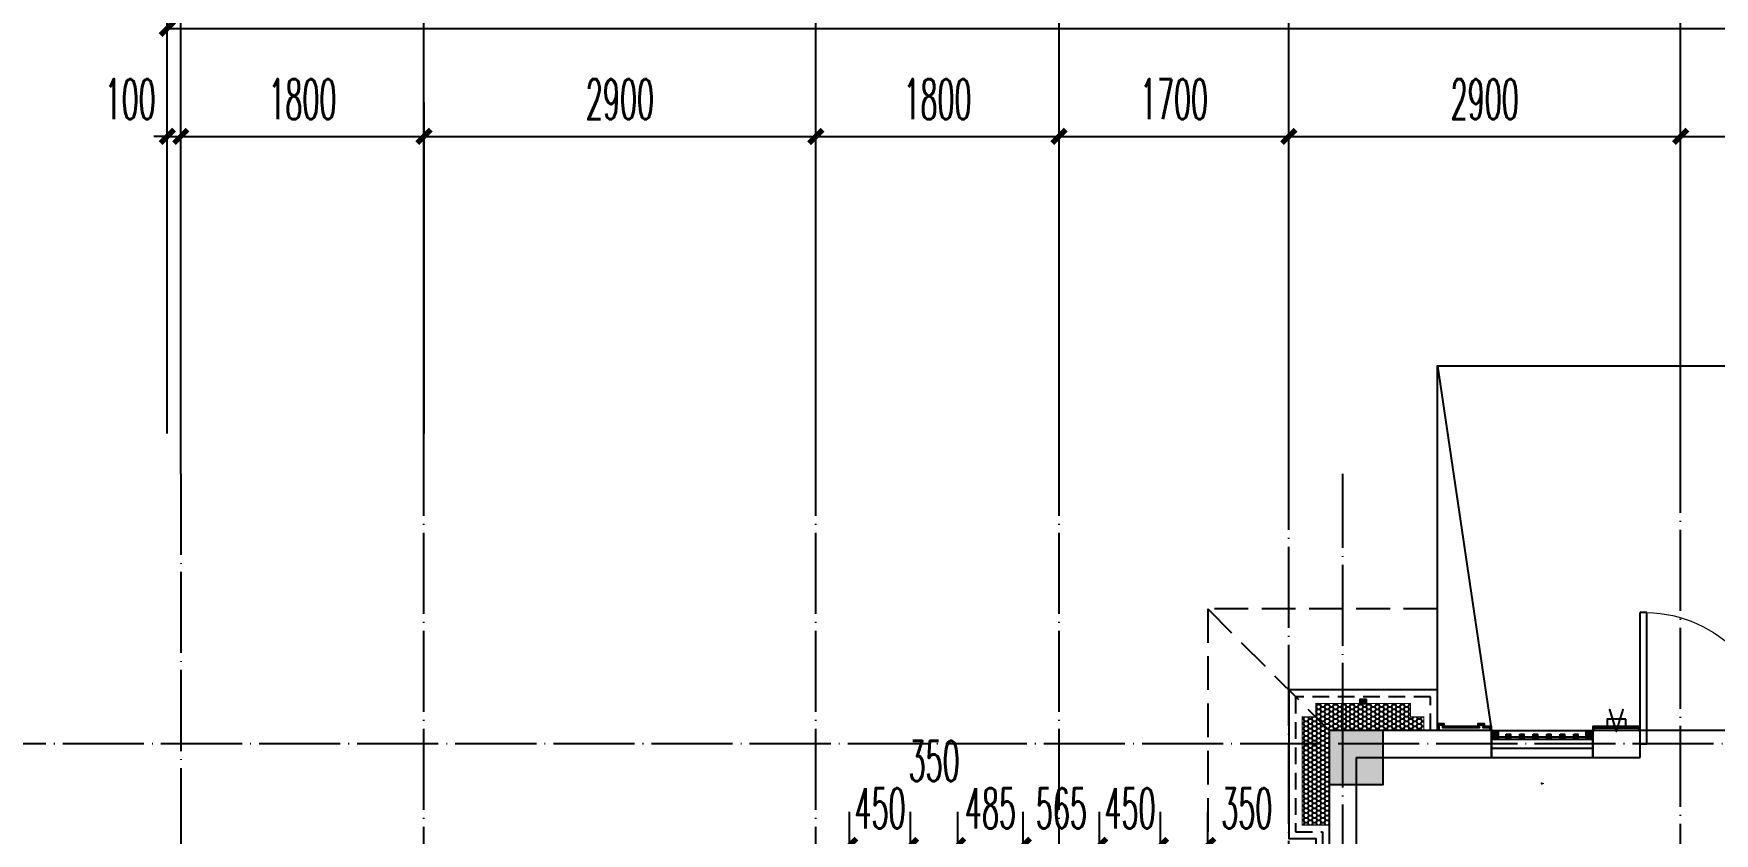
# Model space of a CAD drawing. Extents: x 27938 to 1507990, y 110129 to 923079.
# Drawn here: x 826828 to 839267, y 687495 to 693418 of the extents above; entities that cross this region are included whole.
import ezdxf

# ---------------------------------------------------------------- set-up
doc = ezdxf.new("R2010")
doc.units = 0
doc.header["$LTSCALE"] = 1000
doc.header["$MEASUREMENT"] = 0
for name, pattern in [('DASH', [0.35, 0.25, -0.1]), ('DOTE', [2.42, 2, -0.2, 0.02, -0.2]), ('HIDDEN', [0.375, 0.25, -0.125])]:
    doc.linetypes.add(name, pattern=pattern)
for name, color, linetype in [('A-EQPM-MECH', 191, 'Continuous'), ('AXIS', 3, 'Continuous'), ('DOTE', 1, 'Continuous'), ('PUB_HATCH', 8, 'Continuous'), ('PUB_TEXT', 4, 'Continuous'), ('TWT_DIM', 3, 'Continuous'), ('WALL', 9, 'Continuous'), ('WINDOW', 4, 'Continuous'), ('WINDOW_TEXT', 7, 'Continuous'), ('修改标示', 212, 'Continuous'), ('卫生间', 6, 'Continuous'), ('看线', 251, 'Continuous'), ('立面', 73, 'Continuous'), ('立面-看线', 251, 'Continuous'), ('铝合金', 144, 'Continuous')]:
    doc.layers.add(name, color=color, linetype=linetype)
doc.styles.add('_TCH_DIM_T3', font='SIMPLEX.shx', dxfattribs={"width": 0.494118, "bigfont": 'GBCBIG.shx'})
doc.styles.add('_TCH_WINDOW', font='SIMPLEX.shx', dxfattribs={"width": 0.7, "height": 3.5, "bigfont": 'GBCBIG.shx'})
doc.styles.get("Standard").update_dxf_attribs({"font": 'gbenor.shx', "bigfont": 'gbcbig.shx'})
doc.dimstyles.new('_TCH_ARCH&&100', dxfattribs={"dimtxt": 297.5, "dimasz": 100, "dimexe": 250, "dimexo": 300, "dimgap": 126.25, "dimtad": 1, "dimdec": 0, "dimzin": 0, "dimdsep": 46, "dimtxsty": '_TCH_DIM_T3', "dimblk": 'ARCHTICK', "dimcen": 0.09, "dimclrt": 4, "dimazin": 2, "dimtfac": 1, "dimtdec": 0, "dimtix": 1, "dimtmove": 2, "dimatfit": 3, "dimfxl": 100, "dimtolj": 1, "dimtzin": 0, "dimarcsym": 0})
doc.dimstyles.new('_TWT_ARCH&&100', dxfattribs={"dimtxt": 297.5, "dimasz": 100, "dimexe": 250, "dimexo": 300, "dimgap": 126.25, "dimtad": 1, "dimdec": 0, "dimzin": 0, "dimdsep": 46, "dimtxsty": '_TCH_DIM_T3', "dimblk": 'ARCHTICK', "dimcen": 0.09, "dimclrt": 7, "dimazin": 2, "dimtfac": 1, "dimtdec": 0, "dimtix": 1, "dimtmove": 2, "dimatfit": 3, "dimfxl": 1, "dimtolj": 1, "dimtzin": 0, "dimarcsym": 0})

# ---------------------------------------------------------------- blocks, each defined once
blk = doc.blocks.new('A$C148B7D8E')
at = {"layer": '卫生间', "color": 159, "linetype": 'DASH', "true_color": 0x22346e}
blk.add_line((7700, 15400), (8600, 14500), dxfattribs=at)
blk.add_lwpolyline([(9400, 15400), (7700, 15400), (7700, 10800), (7300, 10800), (7300, 10000), (900, 10000), (900, 9000), (-900, 9000), (-900, -900), (1750, -900), (1750, -2100), (23450, -2100), (23450, -900), (25100, -900)], dxfattribs=at)
blk = doc.blocks.new('A$C7D502F78')
at = {"layer": '修改标示', "ltscale": 2}
blk.add_lwpolyline([(-151, 197), (-11, 197), (-11, 142), (-151, 142)], close=True, dxfattribs=at)
at = {"layer": 'PUB_TEXT'}
blk.add_text('V', height=175, dxfattribs=at).set_placement((-147, 99))
blk = doc.blocks.new('A$C028C60F5')
at = {"color": 0}
blk.add_lwpolyline([(400, 0), (0, 0), (0, -400), (400, -400)], close=True, dxfattribs=at)
at = {"layer": 'PUB_HATCH', "color": 0}
blk.add_solid([(0, -400), (400, -400), (0, 0), (400, 0)], dxfattribs=at)
blk = doc.blocks.new('A$C3EFA6995')
for p in [(9700, 100), (9700, -2400), (15900, -2400)]:
    blk.add_blockref('A$C028C60F5', p)
at = {"xscale": -1}
blk.add_blockref('A$C028C60F5', (16300, 100), dxfattribs=at)
blk = doc.blocks.new('_ArchTick')
at = {"color": 0, "linetype": 'ByBlock', "const_width": 0.4}
blk.add_lwpolyline([(-0.5, -0.5), (0.5, 0.5)], dxfattribs=at)
blk = doc.blocks.new('*D735')
at = {"layer": 'Defpoints', "color": 0}
for p in [(835517, 687406), (835167, 685207), (835517, 685207)]:
    blk.add_point(p, dxfattribs=at)
at = {"layer": 'TWT_DIM', "color": 0, "lineweight": -2}
for p, q in [((835167, 685507), (835167, 687656)), ((835517, 685507), (835517, 687656)), ((835167, 687406), (835517, 687406))]:
    blk.add_line(p, q, dxfattribs=at)
at = {"layer": 'TWT_DIM', "color": 0, "lineweight": -2, "xscale": 100, "yscale": 100, "zscale": 100, "rotation": 180}
blk.add_blockref('_ArchTick', (835167, 687406), dxfattribs=at)
at = {"layer": 'TWT_DIM', "color": 0, "lineweight": -2, "xscale": 100, "yscale": 100, "zscale": 100}
blk.add_blockref('_ArchTick', (835517, 687406), dxfattribs=at)
at = {"layer": 'TWT_DIM', "color": 7, "insert": (835806, 687681), "char_height": 297.5, "attachment_point": 5, "style": '_TCH_DIM_T3'}
blk.add_mtext('\\A1;350', dxfattribs=at)
blk = doc.blocks.new('*D736')
at = {"layer": 'Defpoints', "color": 0}
for p in [(835167, 687406), (834717, 685207), (835167, 685207)]:
    blk.add_point(p, dxfattribs=at)
at = {"layer": 'TWT_DIM', "color": 0, "lineweight": -2}
for p, q in [((834717, 685507), (834717, 687656)), ((835167, 685507), (835167, 687656)), ((834717, 687406), (834617, 687406)), ((834717, 687406), (835167, 687406)), ((835167, 687406), (835267, 687406))]:
    blk.add_line(p, q, dxfattribs=at)
at = {"layer": 'TWT_DIM', "color": 0, "lineweight": -2, "xscale": 100, "yscale": 100, "zscale": 100}
blk.add_blockref('_ArchTick', (834717, 687406), dxfattribs=at)
at = {"layer": 'TWT_DIM', "color": 0, "lineweight": -2, "xscale": 100, "yscale": 100, "zscale": 100, "rotation": 180}
blk.add_blockref('_ArchTick', (835167, 687406), dxfattribs=at)
at = {"layer": 'TWT_DIM', "color": 7, "insert": (834942, 687681), "char_height": 297.5, "attachment_point": 5, "style": '_TCH_DIM_T3'}
blk.add_mtext('\\A1;450', dxfattribs=at)
blk = doc.blocks.new('*D737')
at = {"layer": 'Defpoints', "color": 0}
for p in [(834717, 687406), (834152, 685207), (834717, 685207)]:
    blk.add_point(p, dxfattribs=at)
at = {"layer": 'TWT_DIM', "color": 0, "lineweight": -2}
for p, q in [((834152, 685507), (834152, 687656)), ((834717, 685507), (834717, 687656)), ((834152, 687406), (834052, 687406)), ((834152, 687406), (834717, 687406)), ((834717, 687406), (834817, 687406))]:
    blk.add_line(p, q, dxfattribs=at)
at = {"layer": 'TWT_DIM', "color": 0, "lineweight": -2, "xscale": 100, "yscale": 100, "zscale": 100}
blk.add_blockref('_ArchTick', (834152, 687406), dxfattribs=at)
at = {"layer": 'TWT_DIM', "color": 0, "lineweight": -2, "xscale": 100, "yscale": 100, "zscale": 100, "rotation": 180}
blk.add_blockref('_ArchTick', (834717, 687406), dxfattribs=at)
at = {"layer": 'TWT_DIM', "color": 7, "insert": (834434, 687681), "char_height": 297.5, "attachment_point": 5, "style": '_TCH_DIM_T3'}
blk.add_mtext('\\A1;565', dxfattribs=at)
blk = doc.blocks.new('*D738')
at = {"layer": 'Defpoints', "color": 0}
for p in [(834152, 687406), (833667, 685207), (834152, 685207)]:
    blk.add_point(p, dxfattribs=at)
at = {"layer": 'TWT_DIM', "color": 0, "lineweight": -2}
for p, q in [((833667, 685507), (833667, 687656)), ((834152, 685507), (834152, 687656)), ((833667, 687406), (833567, 687406)), ((833667, 687406), (834152, 687406)), ((834152, 687406), (834252, 687406))]:
    blk.add_line(p, q, dxfattribs=at)
at = {"layer": 'TWT_DIM', "color": 0, "lineweight": -2, "xscale": 100, "yscale": 100, "zscale": 100}
blk.add_blockref('_ArchTick', (833667, 687406), dxfattribs=at)
at = {"layer": 'TWT_DIM', "color": 0, "lineweight": -2, "xscale": 100, "yscale": 100, "zscale": 100, "rotation": 180}
blk.add_blockref('_ArchTick', (834152, 687406), dxfattribs=at)
at = {"layer": 'TWT_DIM', "color": 7, "insert": (833909, 687681), "char_height": 297.5, "attachment_point": 5, "style": '_TCH_DIM_T3'}
blk.add_mtext('\\A1;485', dxfattribs=at)
blk = doc.blocks.new('*D739')
at = {"layer": 'Defpoints', "color": 0}
for p in [(833667, 687406), (833317, 685207), (833667, 685207)]:
    blk.add_point(p, dxfattribs=at)
at = {"layer": 'TWT_DIM', "color": 0, "lineweight": -2}
for p, q in [((833317, 685507), (833317, 687656)), ((833667, 685507), (833667, 687656)), ((833317, 687406), (833667, 687406))]:
    blk.add_line(p, q, dxfattribs=at)
at = {"layer": 'TWT_DIM', "color": 0, "lineweight": -2, "xscale": 100, "yscale": 100, "zscale": 100, "rotation": 180}
blk.add_blockref('_ArchTick', (833317, 687406), dxfattribs=at)
at = {"layer": 'TWT_DIM', "color": 0, "lineweight": -2, "xscale": 100, "yscale": 100, "zscale": 100}
blk.add_blockref('_ArchTick', (833667, 687406), dxfattribs=at)
at = {"layer": 'TWT_DIM', "color": 7, "insert": (833492, 688031), "char_height": 297.5, "attachment_point": 5, "style": '_TCH_DIM_T3'}
blk.add_mtext('\\A1;350', dxfattribs=at)
blk = doc.blocks.new('*D740')
at = {"layer": 'Defpoints', "color": 0}
for p in [(833317, 687406), (832867, 685207), (833317, 685207)]:
    blk.add_point(p, dxfattribs=at)
at = {"layer": 'TWT_DIM', "color": 0, "lineweight": -2}
for p, q in [((832867, 685507), (832867, 687656)), ((833317, 685507), (833317, 687656)), ((832867, 687406), (832767, 687406)), ((832867, 687406), (833317, 687406)), ((833317, 687406), (833417, 687406))]:
    blk.add_line(p, q, dxfattribs=at)
at = {"layer": 'TWT_DIM', "color": 0, "lineweight": -2, "xscale": 100, "yscale": 100, "zscale": 100}
blk.add_blockref('_ArchTick', (832867, 687406), dxfattribs=at)
at = {"layer": 'TWT_DIM', "color": 0, "lineweight": -2, "xscale": 100, "yscale": 100, "zscale": 100, "rotation": 180}
blk.add_blockref('_ArchTick', (833317, 687406), dxfattribs=at)
at = {"layer": 'TWT_DIM', "color": 7, "insert": (833092, 687681), "char_height": 297.5, "attachment_point": 5, "style": '_TCH_DIM_T3'}
blk.add_mtext('\\A1;450', dxfattribs=at)
blk = doc.blocks.new('*D947')
at = {"layer": 'AXIS', "color": 0, "lineweight": -2}
for p, q in [((827817, 690457), (827817, 692907)), ((827917, 690457), (827917, 692907)), ((827817, 692657), (827717, 692657)), ((827817, 692657), (827917, 692657)), ((827917, 692657), (828017, 692657))]:
    blk.add_line(p, q, dxfattribs=at)
at = {"layer": 'Defpoints', "color": 0}
for p in [(827917, 692657), (827817, 690157), (827917, 690157)]:
    blk.add_point(p, dxfattribs=at)
at = {"layer": 'AXIS', "color": 0, "lineweight": -2, "xscale": 100, "yscale": 100, "zscale": 100}
blk.add_blockref('_ArchTick', (827817, 692657), dxfattribs=at)
at = {"layer": 'AXIS', "color": 0, "lineweight": -2, "xscale": 100, "yscale": 100, "zscale": 100, "rotation": 180}
blk.add_blockref('_ArchTick', (827917, 692657), dxfattribs=at)
at = {"layer": 'AXIS', "color": 4, "insert": (827542, 692932), "char_height": 297.5, "attachment_point": 5, "style": '_TCH_DIM_T3'}
blk.add_mtext('\\A1;100', dxfattribs=at)
blk = doc.blocks.new('*D948')
at = {"layer": 'AXIS', "color": 0, "lineweight": -2}
for p, q in [((827917, 690457), (827917, 692907)), ((829717, 690457), (829717, 692907)), ((827917, 692657), (829717, 692657))]:
    blk.add_line(p, q, dxfattribs=at)
at = {"layer": 'Defpoints', "color": 0}
for p in [(829717, 692657), (827917, 690157), (829717, 690157)]:
    blk.add_point(p, dxfattribs=at)
at = {"layer": 'AXIS', "color": 0, "lineweight": -2, "xscale": 100, "yscale": 100, "zscale": 100, "rotation": 180}
blk.add_blockref('_ArchTick', (827917, 692657), dxfattribs=at)
at = {"layer": 'AXIS', "color": 0, "lineweight": -2, "xscale": 100, "yscale": 100, "zscale": 100}
blk.add_blockref('_ArchTick', (829717, 692657), dxfattribs=at)
at = {"layer": 'AXIS', "color": 4, "insert": (828817, 692932), "char_height": 297.5, "attachment_point": 5, "style": '_TCH_DIM_T3'}
blk.add_mtext('\\A1;1800', dxfattribs=at)
blk = doc.blocks.new('*D949')
at = {"layer": 'AXIS', "color": 0, "lineweight": -2}
for p, q in [((829717, 690457), (829717, 692907)), ((832617, 690457), (832617, 692907)), ((829717, 692657), (832617, 692657))]:
    blk.add_line(p, q, dxfattribs=at)
at = {"layer": 'Defpoints', "color": 0}
for p in [(832617, 692657), (829717, 690157), (832617, 690157)]:
    blk.add_point(p, dxfattribs=at)
at = {"layer": 'AXIS', "color": 0, "lineweight": -2, "xscale": 100, "yscale": 100, "zscale": 100, "rotation": 180}
blk.add_blockref('_ArchTick', (829717, 692657), dxfattribs=at)
at = {"layer": 'AXIS', "color": 0, "lineweight": -2, "xscale": 100, "yscale": 100, "zscale": 100}
blk.add_blockref('_ArchTick', (832617, 692657), dxfattribs=at)
at = {"layer": 'AXIS', "color": 4, "insert": (831167, 692932), "char_height": 297.5, "attachment_point": 5, "style": '_TCH_DIM_T3'}
blk.add_mtext('\\A1;2900', dxfattribs=at)
blk = doc.blocks.new('*D950')
at = {"layer": 'AXIS', "color": 0, "lineweight": -2}
for p, q in [((832617, 690457), (832617, 692907)), ((834417, 690457), (834417, 692907)), ((832617, 692657), (834417, 692657))]:
    blk.add_line(p, q, dxfattribs=at)
at = {"layer": 'Defpoints', "color": 0}
for p in [(834417, 692657), (832617, 690157), (834417, 690157)]:
    blk.add_point(p, dxfattribs=at)
at = {"layer": 'AXIS', "color": 0, "lineweight": -2, "xscale": 100, "yscale": 100, "zscale": 100, "rotation": 180}
blk.add_blockref('_ArchTick', (832617, 692657), dxfattribs=at)
at = {"layer": 'AXIS', "color": 0, "lineweight": -2, "xscale": 100, "yscale": 100, "zscale": 100}
blk.add_blockref('_ArchTick', (834417, 692657), dxfattribs=at)
at = {"layer": 'AXIS', "color": 4, "insert": (833517, 692932), "char_height": 297.5, "attachment_point": 5, "style": '_TCH_DIM_T3'}
blk.add_mtext('\\A1;1800', dxfattribs=at)
blk = doc.blocks.new('*D951')
at = {"layer": 'AXIS', "color": 0, "lineweight": -2}
for p, q in [((834417, 690457), (834417, 692907)), ((836117, 690457), (836117, 692907)), ((834417, 692657), (836117, 692657))]:
    blk.add_line(p, q, dxfattribs=at)
at = {"layer": 'Defpoints', "color": 0}
for p in [(836117, 692657), (834417, 690157), (836117, 690157)]:
    blk.add_point(p, dxfattribs=at)
at = {"layer": 'AXIS', "color": 0, "lineweight": -2, "xscale": 100, "yscale": 100, "zscale": 100, "rotation": 180}
blk.add_blockref('_ArchTick', (834417, 692657), dxfattribs=at)
at = {"layer": 'AXIS', "color": 0, "lineweight": -2, "xscale": 100, "yscale": 100, "zscale": 100}
blk.add_blockref('_ArchTick', (836117, 692657), dxfattribs=at)
at = {"layer": 'AXIS', "color": 4, "insert": (835267, 692932), "char_height": 297.5, "attachment_point": 5, "style": '_TCH_DIM_T3'}
blk.add_mtext('\\A1;1700', dxfattribs=at)
blk = doc.blocks.new('*D952')
at = {"layer": 'AXIS', "color": 0, "lineweight": -2}
for p, q in [((836117, 690457), (836117, 692907)), ((839017, 690457), (839017, 692907)), ((836117, 692657), (839017, 692657))]:
    blk.add_line(p, q, dxfattribs=at)
at = {"layer": 'Defpoints', "color": 0}
for p in [(839017, 692657), (836117, 690157), (839017, 690157)]:
    blk.add_point(p, dxfattribs=at)
at = {"layer": 'AXIS', "color": 0, "lineweight": -2, "xscale": 100, "yscale": 100, "zscale": 100, "rotation": 180}
blk.add_blockref('_ArchTick', (836117, 692657), dxfattribs=at)
at = {"layer": 'AXIS', "color": 0, "lineweight": -2, "xscale": 100, "yscale": 100, "zscale": 100}
blk.add_blockref('_ArchTick', (839017, 692657), dxfattribs=at)
at = {"layer": 'AXIS', "color": 4, "insert": (837567, 692932), "char_height": 297.5, "attachment_point": 5, "style": '_TCH_DIM_T3'}
blk.add_mtext('\\A1;2900', dxfattribs=at)
blk = doc.blocks.new('*D953')
at = {"layer": 'AXIS', "color": 0, "lineweight": -2}
for p, q in [((839017, 690457), (839017, 692907)), ((841817, 690457), (841817, 692907)), ((839017, 692657), (841817, 692657))]:
    blk.add_line(p, q, dxfattribs=at)
at = {"layer": 'Defpoints', "color": 0}
for p in [(841817, 692657), (839017, 690157), (841817, 690157)]:
    blk.add_point(p, dxfattribs=at)
at = {"layer": 'AXIS', "color": 0, "lineweight": -2, "xscale": 100, "yscale": 100, "zscale": 100, "rotation": 180}
blk.add_blockref('_ArchTick', (839017, 692657), dxfattribs=at)
at = {"layer": 'AXIS', "color": 0, "lineweight": -2, "xscale": 100, "yscale": 100, "zscale": 100}
blk.add_blockref('_ArchTick', (841817, 692657), dxfattribs=at)
at = {"layer": 'AXIS', "color": 4, "insert": (840417, 692932), "char_height": 297.5, "attachment_point": 5, "style": '_TCH_DIM_T3'}
blk.add_mtext('\\A1;2800', dxfattribs=at)
blk = doc.blocks.new('*D959')
at = {"layer": 'AXIS', "color": 0, "lineweight": -2}
for p, q in [((827817, 690457), (827817, 693707)), ((878017, 690457), (878017, 693707)), ((827817, 693457), (878017, 693457))]:
    blk.add_line(p, q, dxfattribs=at)
at = {"layer": 'Defpoints', "color": 0}
for p in [(878017, 693457), (827817, 690157), (878017, 690157)]:
    blk.add_point(p, dxfattribs=at)
at = {"layer": 'AXIS', "color": 0, "lineweight": -2, "xscale": 100, "yscale": 100, "zscale": 100, "rotation": 180}
blk.add_blockref('_ArchTick', (827817, 693457), dxfattribs=at)
at = {"layer": 'AXIS', "color": 0, "lineweight": -2, "xscale": 100, "yscale": 100, "zscale": 100}
blk.add_blockref('_ArchTick', (878017, 693457), dxfattribs=at)
at = {"layer": 'AXIS', "color": 4, "insert": (852917, 693732), "char_height": 297.5, "attachment_point": 5, "style": '_TCH_DIM_T3'}
blk.add_mtext('\\A1;50200', dxfattribs=at)
blk = doc.blocks.new('$WINLIB2D$00000001')
at = {"color": 0}
for points in [[(-0.5, 0.5), (-0.5, -0.5)], [(-0.5, 0.5), (0.5, 0.5)], [(0.5, -0.5), (0.5, 0.5)], [(0.5, 0.167), (-0.5, 0.167)], [(0.5, -0.167), (-0.5, -0.167)], [(-0.5, -0.5), (0.5, -0.5)]]:
    blk.add_lwpolyline(points, dxfattribs=at)
blk = doc.blocks.new('$DorLib2D$00000002')
for p, q in [((-0.5, 0), (-0.5, 0.4875)), ((-0.475, 0.4875), (-0.5, 0.4875)), ((-0.475, 0), (-0.475, 0.4875)), ((0.475, 0), (0.475, 0.4875)), ((0.475, 0.4875), (0.5, 0.4875)), ((0.5, 0), (0.5, 0.4875)), ((-0.5, 0), (-0.475, 0)), ((0.5, 0), (0.475, 0))]:
    blk.add_line(p, q)
at = {"lineweight": 13}
for centre, start, end in [((-0.4875, 0), 0, 88.53072), ((0.4875, 0), 91.46928, 180)]:
    blk.add_arc(centre, 0.4875, start, end, dxfattribs=at)

msp = doc.modelspace()

# ---------------------------------------------------------------- hatches: boundary and pattern name
at = {"layer": '立面'}
h = msp.add_hatch(dxfattribs=at)
h.set_pattern_fill('ANSI31', color=8, scale=2)
h.set_pattern_definition([(45, (-51633.452, -107108.3295), (-2.24506403, 2.24506403), [])])
h.paths.add_polyline_path([(836641.8, 688457.2), (836691.8, 688457.2), (836691.8, 688487.2), (836641.8, 688487.2)])
h = msp.add_hatch(dxfattribs=at)
h.set_pattern_fill('ANSI31', color=8, scale=2)
h.set_pattern_definition([(45, (136374.2968, -266823.1597), (-2.24506403, 2.24506403), [])])
h.paths.add_polyline_path([(837216.8, 688257.3), (837616.5, 688257.3), (837616.5, 688287.3), (837566.5, 688287.3), (837566.5, 688307.4), (837516.5, 688307.4), (837516.5, 688287.4), (837266.7, 688287.1), (837266.5, 688307.4), (837216.8, 688307.4)])
h.paths.add_polyline_path([(837226.8, 688257.3), (837606.5, 688257.3), (837606.5, 688277.3), (837556.5, 688277.3), (837556.5, 688297.4), (837526.5, 688297.4), (837526.5, 688277.4), (837256.8, 688277.1), (837256.6, 688297.4), (837226.8, 688297.4)])
h = msp.add_hatch(dxfattribs=at)
h.set_pattern_fill('ANSI31', color=8, scale=2)
h.set_pattern_definition([(45, (136314.061, -266823.342), (-2.24506403, 2.24506403), [])])
h.paths.add_polyline_path([(837616.5, 688257.2), (837666.5, 688257.2), (837666.5, 688190.5), (837616.5, 688190.5)])
h = msp.add_hatch(dxfattribs=at)
h.set_pattern_fill('ANSI31', color=8, scale=2)
h.set_pattern_definition([(45, (137014.0643, -266823.3383), (-2.24506403, 2.24506403), [])])
h.paths.add_polyline_path([(838316.5, 688257.2), (838366.5, 688257.2), (838366.5, 688190.5), (838316.5, 688190.5)])
h = msp.add_hatch(dxfattribs=at)
h.set_pattern_fill('ANSI31', color=8, scale=2)
h.set_pattern_definition([(45, (-51833.452, -108177.829), (-2.24506403, 2.24506403), [])])
edge = h.paths.add_edge_path()
edge.add_line((838366.5, 688257.2), (838376.6, 688257.2))
edge.add_line((838376.6, 688257.2), (838376.6, 688277.2))
edge.add_line((838376.6, 688277.2), (838706.6, 688277.2))
edge.add_line((838706.6, 688277.2), (838706.6, 688257.3))
edge.add_line((838706.6, 688257.3), (838716.6, 688257.2))
edge.add_line((838716.6, 688257.2), (838716.6, 688287.2))
edge.add_line((838716.6, 688287.2), (838366.6, 688287.2))
edge.add_line((838366.6, 688287.2), (838366.6, 688257.2))
h = msp.add_hatch(dxfattribs=at)
h.set_pattern_fill('ANSI31', color=8, scale=2)
h.set_pattern_definition([(45, (136424.0617, -266823.3426), (-2.24506403, 2.24506403), [])])
h.paths.add_polyline_path([(837726.5, 688230.2), (837756.5, 688230.2), (837756.5, 688190.5), (837726.5, 688190.5)])
h = msp.add_hatch(dxfattribs=at)
h.set_pattern_fill('ANSI31', color=8, scale=2)
h.set_pattern_definition([(45, (136524.0617, -266823.3435), (-2.24506403, 2.24506403), [])])
h.paths.add_polyline_path([(837826.5, 688230.2), (837856.5, 688230.2), (837856.5, 688190.5), (837826.5, 688190.5)])
h = msp.add_hatch(dxfattribs=at)
h.set_pattern_fill('ANSI31', color=8, scale=2)
h.set_pattern_definition([(45, (136624.0617, -266823.3444), (-2.24506403, 2.24506403), [])])
h.paths.add_polyline_path([(837926.5, 688230.2), (837956.5, 688230.2), (837956.5, 688190.5), (837926.5, 688190.5)])
h = msp.add_hatch(dxfattribs=at)
h.set_pattern_fill('ANSI31', color=8, scale=2)
h.set_pattern_definition([(45, (136724.0617, -266823.3454), (-2.24506403, 2.24506403), [])])
h.paths.add_polyline_path([(838026.5, 688230.2), (838056.5, 688230.2), (838056.5, 688190.5), (838026.5, 688190.5)])
h = msp.add_hatch(dxfattribs=at)
h.set_pattern_fill('ANSI31', color=8, scale=2)
h.set_pattern_definition([(45, (136824.0617, -266823.3463), (-2.24506403, 2.24506403), [])])
h.paths.add_polyline_path([(838126.5, 688230.2), (838156.5, 688230.2), (838156.5, 688190.5), (838126.5, 688190.5)])
h = msp.add_hatch(dxfattribs=at)
h.set_pattern_fill('ANSI31', color=8, scale=2)
h.set_pattern_definition([(45, (136924.0617, -266823.3472), (-2.24506403, 2.24506403), [])])
h.paths.add_polyline_path([(838226.5, 688230.2), (838256.5, 688230.2), (838256.5, 688190.5), (838226.5, 688190.5)])
at = {"layer": '立面-看线'}
h = msp.add_hatch(dxfattribs=at)
h.set_pattern_fill('HONEY', color=8, scale=13)
h.set_pattern_definition([(0, (407399.363, 156240.446), (30.95625, 17.872595), [20.6375, -41.275]), (120, (407399.363, 156240.446), (-30.9562463, 17.8726014), [20.6375, -41.275]), (60, (407399.363, 156240.446), (3.7e-06, 35.7451964), [-41.275, 20.6375])])
h.paths.add_polyline_path([(837016.8, 688357.2), (837016.8, 688457.2), (836316.8, 688457.2), (836316.8, 688357.2), (836216.8, 688357.2), (836216.8, 687557.2), (836416.6, 687557.2), (836416.6, 688257.2), (837115.9, 688257.2), (837115.9, 688357.2)])

# ---------------------------------------------------------------- linework, layer by layer
at = {"color": 8, "const_width": 8}
msp.add_lwpolyline([(836416.6, 687557.2), (836216.8, 687557.2), (836216.8, 688357.2), (836316.8, 688357.2), (836316.8, 688457.2), (836606.8, 688457.2), (836606.8, 688457.2), (836726.8, 688457.2), (836726.8, 688457.2), (837016.8, 688457.2), (837016.8, 688357.2), (837116.8, 688357.2), (837116.8, 688257.2)], dxfattribs=at)
at = {"layer": 'A-EQPM-MECH', "color": 8}
for points in [[(837216.8, 688257.2), (837216.8, 690957.2), (842216.8, 690957.2), (842216.8, 688257.2)], [(837216.8, 690957.2), (837616.5, 688257.2)]]:
    msp.add_lwpolyline(points, dxfattribs=at)
at = {"layer": 'AXIS', "color": 8}
for p, q in [((827916.6, 690157.2), (827916.6, 694157.2)), ((829716.6, 690157.2), (829716.6, 694157.2)), ((832616.6, 690157.2), (832616.6, 694157.2)), ((834416.6, 690157.2), (834416.6, 694157.2)), ((836116.6, 690157.2), (836116.6, 694157.2)), ((839016.6, 690157.2), (839016.6, 694157.2))]:
    msp.add_line(p, q, dxfattribs=at)
at = {"layer": 'DOTE', "color": 169, "linetype": 'DOTE', "ltscale": 0.3}
for p, q in [((827916.6, 690157.2), (827916.6, 666975.2)), ((829716.6, 678957.2), (829716.6, 690157.2)), ((832616.6, 678957.2), (832616.6, 690157.2)), ((834416.6, 678957.2), (834416.6, 690157.2)), ((836116.6, 681757.2), (836116.6, 690157.2)), ((836516.6, 688157.2), (836516.6, 690157.2)), ((839016.6, 681157.4), (839016.6, 690157.2)), ((879916.6, 688157.2), (825916.6, 688157.2)), ((836516.6, 685657.2), (836516.6, 688157.2))]:
    msp.add_line(p, q, dxfattribs=at)
at = {"layer": 'WALL', "color": 8}
for p, q in [((836416.6, 688257.2), (836416.6, 685557.2)), ((837616.6, 688257.2), (836416.6, 688257.2)), ((837616.6, 688057.2), (837616.6, 688257.2)), ((838716.6, 688257.2), (838366.6, 688257.2)), ((838366.6, 688257.2), (838366.6, 688057.2)), ((838716.6, 688057.2), (838716.6, 688257.2)), ((836616.6, 688057.2), (836616.6, 685757.2)), ((836616.6, 688057.2), (837616.6, 688057.2)), ((838366.6, 688057.2), (838716.6, 688057.2))]:
    msp.add_line(p, q, dxfattribs=at)
at = {"layer": 'WINDOW', "color": 8}
msp.add_line((840716.6, 688257.2), (838716.6, 688257.2), dxfattribs=at)
at = {"layer": '看线', "color": 8}
msp.add_lwpolyline([(837216.8, 688257.2), (837216.8, 688557.2), (836116.8, 688557.2), (836116.8, 687457.2), (836316.6, 687457.2), (836316.6, 686257.2), (836116.6, 686257.2), (836116.6, 685257.2), (836916.6, 685257.2), (836916.6, 685557.2)], dxfattribs=at)
at = {"layer": '看线', "color": 8, "linetype": 'HIDDEN', "ltscale": 0.5}
msp.add_lwpolyline([(837166.8, 688257.2), (837166.8, 688507.2), (836166.8, 688507.2), (836166.8, 687507.2), (836366.6, 687507.2), (836366.6, 686207.2), (836166.6, 686207.2), (836166.6, 685307.2), (836866.6, 685307.2), (836866.6, 685557.2)], dxfattribs=at)
at = {"layer": '立面', "color": 8}
for p, q in [((837826.5, 688230.2), (837856.5, 688230.2)), ((837826.5, 688190.5), (837826.5, 688230.2)), ((837856.5, 688190.5), (837826.5, 688190.5)), ((837856.5, 688230.2), (837856.5, 688190.5))]:
    msp.add_line(p, q, dxfattribs=at)
for points in [[(836641.8, 688457.2), (836691.8, 688457.2), (836691.8, 688487.2), (836641.8, 688487.2)], [(837616.5, 688257.2), (837666.5, 688257.2), (837666.5, 688190.5), (837616.5, 688190.5)], [(838316.5, 688257.2), (838366.5, 688257.2), (838366.5, 688190.5), (838316.5, 688190.5)], [(837926.5, 688230.2), (837956.5, 688230.2), (837956.5, 688190.5), (837926.5, 688190.5)], [(838026.5, 688230.2), (838056.5, 688230.2), (838056.5, 688190.5), (838026.5, 688190.5)], [(838126.5, 688230.2), (838156.5, 688230.2), (838156.5, 688190.5), (838126.5, 688190.5)], [(838226.5, 688230.2), (838256.5, 688230.2), (838256.5, 688190.5), (838226.5, 688190.5)]]:
    msp.add_lwpolyline(points, close=True, dxfattribs=at)
msp.add_lwpolyline([(838366.5, 688257.2), (838376.6, 688257.2), (838376.6, 688277.2), (838706.6, 688277.2), (838706.6, 688257.3), (838716.6, 688257.2), (838716.6, 688287.2), (838366.6, 688287.2), (838366.6, 688257.2)], dxfattribs=at)
at = {"layer": '铝合金', "color": 8}
for p, q in [((837666.5, 688210.3), (837726.5, 688210.3)), ((837756.5, 688210.3), (837826.5, 688210.3)), ((837856.5, 688210.3), (837926.5, 688210.3)), ((837956.5, 688210.3), (838026.5, 688210.3)), ((838056.5, 688210.3), (838126.5, 688210.3)), ((838156.5, 688210.3), (838226.5, 688210.3)), ((838256.5, 688210.3), (838316.5, 688210.3))]:
    msp.add_line(p, q, dxfattribs=at)
for points in [[(836641.8, 688457.2), (836691.8, 688457.2), (836691.8, 688487.2), (836641.8, 688487.2)], [(837616.5, 688257.2), (837666.5, 688257.2), (837666.5, 688190.5), (837616.5, 688190.5)], [(838316.5, 688257.2), (838366.5, 688257.2), (838366.5, 688190.5), (838316.5, 688190.5)], [(837726.5, 688230.2), (837756.5, 688230.2), (837756.5, 688190.5), (837726.5, 688190.5)], [(837826.5, 688230.2), (837856.5, 688230.2), (837856.5, 688190.5), (837826.5, 688190.5)], [(837926.5, 688230.2), (837956.5, 688230.2), (837956.5, 688190.5), (837926.5, 688190.5)], [(838026.5, 688230.2), (838056.5, 688230.2), (838056.5, 688190.5), (838026.5, 688190.5)], [(838126.5, 688230.2), (838156.5, 688230.2), (838156.5, 688190.5), (838126.5, 688190.5)], [(838226.5, 688230.2), (838256.5, 688230.2), (838256.5, 688190.5), (838226.5, 688190.5)]]:
    msp.add_lwpolyline(points, close=True, dxfattribs=at)
for points in [[(837616.5, 688257.3), (837616.5, 688287.3), (837566.5, 688287.3), (837566.5, 688307.4), (837516.5, 688307.4), (837516.5, 688287.4), (837266.7, 688287.1), (837266.5, 688307.4), (837216.8, 688307.4), (837216.8, 688257.3)], [(837606.5, 688257.3), (837606.5, 688277.3), (837556.5, 688277.3), (837556.5, 688297.4), (837526.5, 688297.4), (837526.5, 688277.4), (837256.8, 688277.1), (837256.6, 688297.4), (837226.8, 688297.4), (837226.8, 688257.3)], [(838366.5, 688257.2), (838376.6, 688257.2), (838376.6, 688277.2), (838706.6, 688277.2), (838706.6, 688257.3), (838716.6, 688257.2), (838716.6, 688287.2), (838366.6, 688287.2), (838366.6, 688257.2)]]:
    msp.add_lwpolyline(points, dxfattribs=at)

# ---------------------------------------------------------------- block references
at = {"color": 8}
for name, p in [('A$C148B7D8E', (827816.6, 673757.2)), ('A$C3EFA6995', (826716.6, 688157.2))]:
    msp.add_blockref(name, p, dxfattribs=at)
at = {"layer": 'WINDOW', "color": 8}
ref = msp.add_blockref('$DorLib2D$00000002', (839716.6, 688157.2), dxfattribs=dict(at, xscale=2000, yscale=-2000, zscale=2000, rotation=180))
ref.add_attrib('A', "DYM2026'", (839706.3, 687861.7), dxfattribs={"layer": 'WINDOW_TEXT', "color": 8, "ltscale": 0.5, "height": 5.95, "style": '_TCH_WINDOW', "width": 0.494118})
ref = msp.add_blockref('$WINLIB2D$00000001', (837991.6, 688157.2), dxfattribs=dict(at, xscale=-750.0034281517146, yscale=-200, zscale=-750.0034281517146, rotation=180))
ref.add_attrib('A', "C07'26'", (837983.7, 687861.7), dxfattribs={"layer": 'WINDOW_TEXT', "color": 8, "ltscale": 0.5, "height": 5.95, "style": '_TCH_WINDOW', "width": 0.494118})
at = {"layer": '修改标示', "color": 8, "ltscale": 2, "xscale": -1}
msp.add_blockref('A$C7D502F78', (838461, 688144.8), dxfattribs=at)

# ---------------------------------------------------------------- dimensions: what is measured, and where the dimension line sits
at = {"layer": 'AXIS', "color": 8}
for p1, p2, distance, picture, middle in [((827816.6, 690157.2), (878016.6, 690157.2), 3300, '*D959', (852916.6, 693732.2)), ((827916.6, 690157.2), (829716.6, 690157.2), 2500, '*D948', (828816.6, 692932.2)), ((829716.6, 690157.2), (832616.6, 690157.2), 2500, '*D949', (831166.6, 692932.2)), ((832616.6, 690157.2), (834416.6, 690157.2), 2500, '*D950', (833516.6, 692932.2)), ((834416.6, 690157.2), (836116.6, 690157.2), 2500, '*D951', (835266.6, 692932.2)), ((836116.6, 690157.2), (839016.6, 690157.2), 2500, '*D952', (837566.6, 692932.2)), ((839016.6, 690157.2), (841816.6, 690157.2), 2500, '*D953', (840416.6, 692932.2))]:
    dim = msp.add_aligned_dim(p1=p1, p2=p2, distance=distance, dimstyle='_TCH_ARCH&&100', dxfattribs=at)
    dim.commit()
    dim.dimension.update_dxf_attribs({"geometry": picture, "text_midpoint": middle})
dim = msp.add_linear_dim(base=(827916.6, 692657.2), p1=(827816.6, 690157.2), p2=(827916.6, 690157.2), angle=0, dimstyle='_TCH_ARCH&&100', dxfattribs=at)
dim.commit()
dim.dimension.update_dxf_attribs({"geometry": '*D947', "text_midpoint": (827541.6, 692932.2), "dimtype": 129})
at = {"layer": 'TWT_DIM'}
for base, p1, p2, picture, middle in [((833666.6, 687405.6), (833316.6, 685207.2), (833666.6, 685207.2), '*D739', (833491.6, 688030.6)), ((835516.6, 687405.6), (835166.6, 685207.2), (835516.6, 685207.2), '*D735', (835805.6, 687680.6))]:
    dim = msp.add_linear_dim(base=base, p1=p1, p2=p2, angle=0, dimstyle='_TWT_ARCH&&100', dxfattribs=at)
    dim.commit()
    dim.dimension.update_dxf_attribs({"geometry": picture, "text_midpoint": middle, "dimtype": 129})
for p1, p2, picture, middle in [((832866.6, 685207.2), (833316.6, 685207.2), '*D740', (833091.6, 687680.6)), ((833666.6, 685207.2), (834151.6, 685207.2), '*D738', (833909.1, 687680.6)), ((834151.6, 685207.2), (834716.6, 685207.2), '*D737', (834434.1, 687680.6)), ((834716.6, 685207.2), (835166.6, 685207.2), '*D736', (834941.6, 687680.6))]:
    dim = msp.add_aligned_dim(p1=p1, p2=p2, distance=2198.4, dimstyle='_TWT_ARCH&&100', dxfattribs=at)
    dim.commit()
    dim.dimension.update_dxf_attribs({"geometry": picture, "text_midpoint": middle})

doc.saveas('drawing.dxf')
